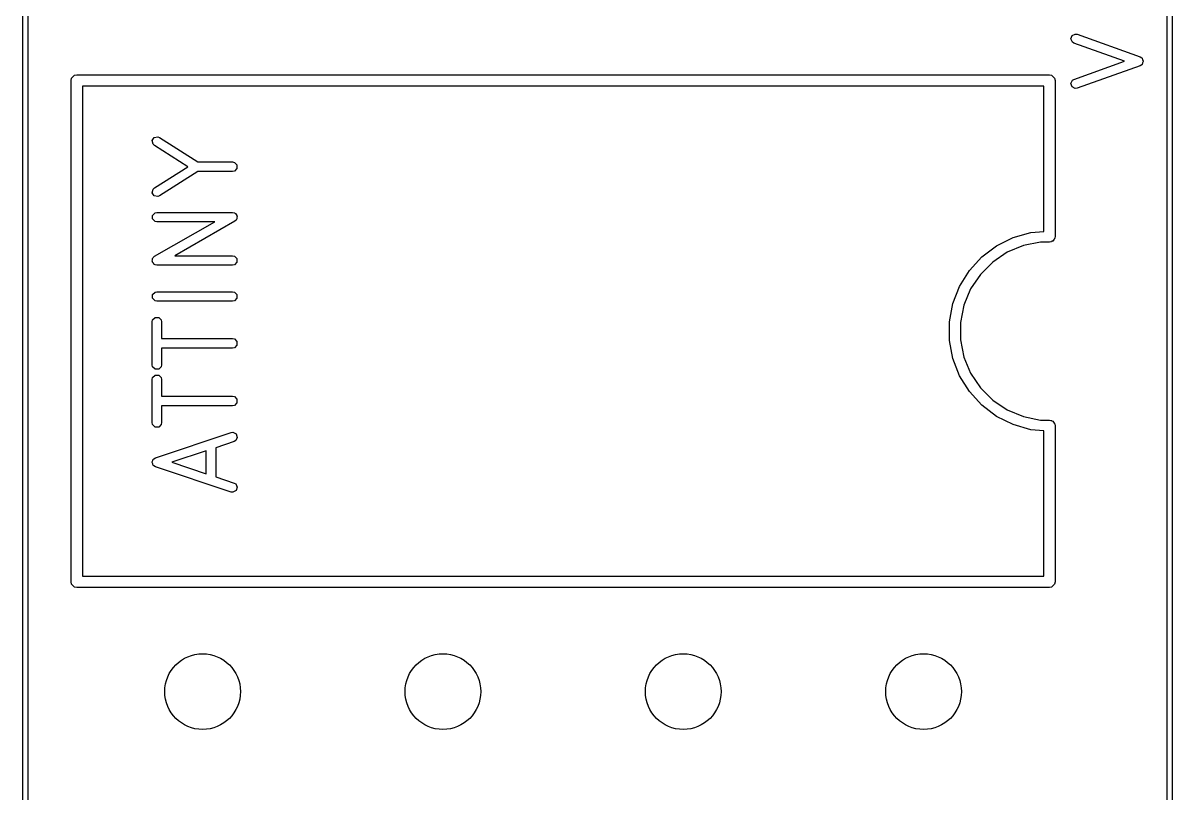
# Model space of a CAD drawing. Extents: x 131.9 to 144, y -91 to -61.8.
# Drawn here: x 131.88 to 144.03, y -82.89 to -74.75 of the extents above; entities that cross this region are included whole.
import ezdxf

# ---------------------------------------------------------------- set-up
doc = ezdxf.new("R2010")
doc.units = 0
doc.layers.add('BLACK', color=7, linetype='CONTINUOUS')

msp = doc.modelspace()

# ---------------------------------------------------------------- linework, layer by layer
at = {"layer": 'BLACK', "linetype": 'CONTINUOUS'}
for p, q in [((131.881736, -91), (131.881736, -61.8)), ((144.025728, -61.8), (144.025728, -91)), ((131.931736, -61.825), (131.931736, -90.975)), ((143.975728, -90.975), (143.975728, -61.825)), ((142.955814, -74.917646), (142.968685, -74.881607)), ((142.972196, -74.95223), (142.955814, -74.917646)), ((142.968685, -74.881607), (143.003269, -74.865225)), ((143.003269, -74.865225), (143.022569, -74.868076)), ((143.022569, -74.868076), (143.689236, -75.106171)), ((142.988935, -74.96225), (142.972196, -74.95223)), ((143.523758, -75.153258), (142.988935, -74.96225)), ((142.988935, -75.344266), (143.523758, -75.153258)), ((143.689236, -75.106171), (143.705975, -75.116191)), ((143.705975, -75.116191), (143.707103, -75.118573)), ((143.707103, -75.118573), (143.709486, -75.119702)), ((143.709486, -75.119702), (143.715148, -75.135557)), ((143.715148, -75.170958), (143.709486, -75.186814)), ((143.715148, -75.135557), (143.722357, -75.150775)), ((143.722357, -75.155741), (143.715148, -75.170958)), ((143.722357, -75.150775), (143.72147, -75.153258)), ((143.72147, -75.153258), (143.722357, -75.155741)), ((143.689236, -75.200345), (143.022569, -75.43844)), ((143.705975, -75.190325), (143.689236, -75.200345)), ((143.707103, -75.187942), (143.705975, -75.190325)), ((143.709486, -75.186814), (143.707103, -75.187942)), ((132.39, -75.355), (132.394567, -75.332039)), ((132.39, -80.655), (132.39, -75.355)), ((132.394567, -75.332039), (132.427039, -75.299567)), ((132.427039, -75.299567), (132.45, -75.295)), ((132.45, -75.295), (142.73, -75.295)), ((142.73, -75.295), (142.752961, -75.299567)), ((142.752961, -75.299567), (142.785433, -75.332039)), ((142.785433, -75.332039), (142.79, -75.355)), ((142.79, -75.355), (142.79, -77.005)), ((142.955814, -75.38887), (142.972196, -75.354286)), ((142.968685, -75.424909), (142.955814, -75.38887)), ((142.972196, -75.354286), (142.988935, -75.344266)), ((132.51, -75.415), (132.51, -80.595)), ((142.67, -75.415), (132.51, -75.415)), ((142.67, -76.950559), (142.67, -75.415)), ((143.003269, -75.441291), (142.968685, -75.424909)), ((143.022569, -75.43844), (143.003269, -75.441291)), ((133.24765, -75.99222), (133.268195, -75.959935)), ((133.255952, -76.029578), (133.24765, -75.99222)), ((133.268195, -75.959935), (133.305553, -75.951633)), ((133.305553, -75.951633), (133.323739, -75.958695)), ((133.323739, -75.958695), (133.730502, -76.217544)), ((133.270051, -76.043061), (133.255952, -76.029578)), ((133.62281, -76.267544), (133.270051, -76.043061)), ((133.730502, -76.217544), (134.096895, -76.217544)), ((134.096895, -76.217544), (134.116029, -76.22135)), ((134.116029, -76.22135), (134.143089, -76.24841)), ((134.143089, -76.24841), (134.143089, -76.286678)), ((133.270051, -76.492028), (133.62281, -76.267544)), ((133.730502, -76.317544), (133.323739, -76.576394)), ((134.096895, -76.317544), (133.730502, -76.317544)), ((134.116029, -76.313738), (134.096895, -76.317544)), ((134.143089, -76.286678), (134.116029, -76.313738)), ((133.24765, -76.542869), (133.255952, -76.505512)), ((133.255952, -76.505512), (133.270051, -76.492028)), ((133.268196, -76.575154), (133.24765, -76.542869)), ((133.305553, -76.583456), (133.268196, -76.575154)), ((133.323739, -76.576394), (133.305553, -76.583456)), ((133.250701, -76.781743), (133.277761, -76.754683)), ((133.250701, -76.820011), (133.250701, -76.781743)), ((133.277761, -76.847071), (133.250701, -76.820011)), ((133.272088, -77.214608), (133.908617, -76.850877)), ((133.277761, -76.754683), (133.296895, -76.750877)), ((133.296895, -76.850877), (133.277761, -76.847071)), ((133.296895, -76.750877), (134.096895, -76.750877)), ((133.908617, -76.850877), (133.296895, -76.850877)), ((134.121702, -76.844289), (133.485173, -77.20802)), ((134.096895, -76.750877), (134.116029, -76.754683)), ((134.116029, -76.754683), (134.120883, -76.759537)), ((134.120883, -76.759537), (134.12751, -76.761345)), ((134.136427, -76.831491), (134.121702, -76.844289)), ((134.12751, -76.761345), (134.133935, -76.772589)), ((134.133935, -76.772589), (134.143089, -76.781743)), ((134.138233, -76.824866), (134.136427, -76.831491)), ((134.143089, -76.820011), (134.138233, -76.824866)), ((134.143089, -76.781743), (134.143089, -76.788608)), ((134.143089, -76.788608), (134.146496, -76.794571)), ((134.146496, -76.794571), (134.143089, -76.807063)), ((134.143089, -76.807063), (134.143089, -76.820011)), ((142.347084, -77.016579), (142.535226, -76.963049)), ((142.535226, -76.963049), (142.67, -76.950559)), ((142.015883, -77.221651), (142.171982, -77.10377)), ((142.171982, -77.10377), (142.347084, -77.016579)), ((142.455812, -77.101124), (142.284743, -77.171983)), ((142.637418, -77.065), (142.455812, -77.101124)), ((142.73, -77.065), (142.637418, -77.065)), ((142.744056, -77.060433), (142.73, -77.065)), ((142.752961, -77.060433), (142.744056, -77.060433)), ((142.757247, -77.056146), (142.752961, -77.060433)), ((142.765267, -77.053541), (142.757247, -77.056146)), ((142.77965, -77.033743), (142.765267, -77.053541)), ((142.785433, -77.027961), (142.77965, -77.033743)), ((142.786029, -77.024964), (142.785433, -77.027961)), ((142.787063, -77.023541), (142.786029, -77.024964)), ((142.79, -77.005), (142.787063, -77.019766)), ((142.787063, -77.019766), (142.787063, -77.023541)), ((133.250701, -77.238886), (133.255556, -77.23403)), ((133.255556, -77.23403), (133.257363, -77.227406)), ((133.257363, -77.227406), (133.272088, -77.214608)), ((133.485173, -77.20802), (134.096895, -77.20802)), ((134.096895, -77.20802), (134.116029, -77.211826)), ((134.116029, -77.211826), (134.143089, -77.238886)), ((141.884102, -77.366207), (142.015883, -77.221651)), ((142.284743, -77.171983), (142.130785, -77.274855)), ((133.247294, -77.264326), (133.250701, -77.251833)), ((133.250701, -77.270288), (133.247294, -77.264326)), ((133.250701, -77.251833), (133.250701, -77.238886)), ((133.250701, -77.277154), (133.250701, -77.270288)), ((133.259856, -77.286309), (133.250701, -77.277154)), ((133.266281, -77.297552), (133.259856, -77.286309)), ((133.272905, -77.299358), (133.266281, -77.297552)), ((133.277761, -77.304214), (133.272905, -77.299358)), ((133.296895, -77.30802), (133.277761, -77.304214)), ((134.096895, -77.30802), (133.296895, -77.30802)), ((134.116029, -77.304214), (134.096895, -77.30802)), ((134.143089, -77.277154), (134.116029, -77.304214)), ((134.143089, -77.238886), (134.143089, -77.277154)), ((142.130785, -77.274855), (141.999855, -77.405785)), ((141.781127, -77.532517), (141.884102, -77.366207)), ((141.999855, -77.405785), (141.896983, -77.559743)), ((133.250701, -77.619838), (133.277761, -77.592778)), ((133.277761, -77.592778), (133.296895, -77.588972)), ((133.296895, -77.588972), (134.096895, -77.588972)), ((134.096895, -77.588972), (134.116029, -77.592778)), ((134.116029, -77.592778), (134.143089, -77.619838)), ((141.710465, -77.714917), (141.781127, -77.532517)), ((141.896983, -77.559743), (141.826124, -77.730812)), ((133.250701, -77.658106), (133.250701, -77.619838)), ((133.277761, -77.685166), (133.250701, -77.658106)), ((133.296895, -77.688972), (133.277761, -77.685166)), ((134.096895, -77.688972), (133.296895, -77.688972)), ((134.116029, -77.685166), (134.096895, -77.688972)), ((134.143089, -77.658106), (134.116029, -77.685166)), ((134.143089, -77.619838), (134.143089, -77.658106)), ((141.674522, -77.907196), (141.710465, -77.714917)), ((141.826124, -77.730812), (141.79, -77.912418)), ((133.246895, -77.905639), (133.250701, -77.886505)), ((133.246895, -78.362782), (133.246895, -77.905639)), ((133.250701, -77.886505), (133.277761, -77.859445)), ((133.277761, -77.859445), (133.316029, -77.859445)), ((133.316029, -77.859445), (133.343089, -77.886505)), ((133.343089, -77.886505), (133.346895, -77.905639)), ((133.346895, -77.905639), (133.346895, -78.084211)), ((141.674522, -78.102804), (141.674522, -77.907196)), ((141.79, -77.912418), (141.79, -78.097582)), ((133.346895, -78.084211), (134.096895, -78.084211)), ((134.096895, -78.084211), (134.116029, -78.088017)), ((134.096895, -78.184211), (133.346895, -78.184211)), ((133.346895, -78.184211), (133.346895, -78.362782)), ((134.116029, -78.180405), (134.096895, -78.184211)), ((134.116029, -78.088017), (134.143089, -78.115077)), ((134.143089, -78.153345), (134.116029, -78.180405)), ((134.143089, -78.115077), (134.143089, -78.153345)), ((141.710465, -78.295083), (141.674522, -78.102804)), ((141.79, -78.097582), (141.826124, -78.279188)), ((141.781127, -78.477483), (141.710465, -78.295083)), ((141.826124, -78.279188), (141.896983, -78.450257)), ((133.250701, -78.381916), (133.246895, -78.362782)), ((133.277761, -78.408976), (133.250701, -78.381916)), ((133.316029, -78.408976), (133.277761, -78.408976)), ((133.343089, -78.381916), (133.316029, -78.408976)), ((133.346895, -78.362782), (133.343089, -78.381916)), ((133.246895, -78.515163), (133.250701, -78.496029)), ((133.246895, -78.972306), (133.246895, -78.515163)), ((133.250701, -78.496029), (133.277761, -78.468969)), ((133.277761, -78.468969), (133.316029, -78.468969)), ((133.316029, -78.468969), (133.343089, -78.496029)), ((133.343089, -78.496029), (133.346895, -78.515163)), ((133.346895, -78.515163), (133.346895, -78.693735)), ((141.884102, -78.643793), (141.781127, -78.477483)), ((141.896983, -78.450257), (141.999855, -78.604215)), ((142.015883, -78.788349), (141.884102, -78.643793)), ((141.999855, -78.604215), (142.130785, -78.735145)), ((133.346895, -78.693735), (134.096895, -78.693735)), ((134.096895, -78.793735), (133.346895, -78.793735)), ((133.346895, -78.793735), (133.346895, -78.972306)), ((134.096895, -78.693735), (134.116029, -78.697541)), ((134.116029, -78.789929), (134.096895, -78.793735)), ((134.116029, -78.697541), (134.143089, -78.724601)), ((134.143089, -78.762869), (134.116029, -78.789929)), ((134.143089, -78.724601), (134.143089, -78.762869)), ((142.171982, -78.90623), (142.015883, -78.788349)), ((142.130785, -78.735145), (142.284743, -78.838017)), ((142.347084, -78.993421), (142.171982, -78.90623)), ((142.284743, -78.838017), (142.455812, -78.908876)), ((142.455812, -78.908876), (142.637418, -78.945)), ((133.250701, -78.99144), (133.246895, -78.972306)), ((133.277761, -79.0185), (133.250701, -78.99144)), ((133.316029, -79.0185), (133.277761, -79.0185)), ((133.343089, -78.99144), (133.316029, -79.0185)), ((133.346895, -78.972306), (133.343089, -78.99144)), ((142.535226, -79.046951), (142.347084, -78.993421)), ((142.67, -79.05944), (142.535226, -79.046951)), ((142.637418, -78.945), (142.73, -78.945)), ((142.73, -78.945), (142.744056, -78.949567)), ((142.744056, -78.949567), (142.752961, -78.949567)), ((142.752961, -78.949567), (142.757247, -78.953853)), ((142.757247, -78.953853), (142.765267, -78.956459)), ((142.765267, -78.956459), (142.77965, -78.976256)), ((142.77965, -78.976256), (142.785433, -78.982039)), ((142.785433, -78.982039), (142.786029, -78.985035)), ((142.786029, -78.985035), (142.787063, -78.986459)), ((142.787063, -78.986459), (142.787063, -78.990233)), ((142.787063, -78.990233), (142.79, -79.005)), ((142.79, -79.005), (142.79, -80.655)), ((133.281084, -79.343919), (134.081084, -79.077253)), ((134.112707, -79.172121), (133.918323, -79.236915)), ((134.081084, -79.077253), (134.100439, -79.074813)), ((134.100439, -79.074813), (134.134668, -79.091927)), ((134.129655, -79.16246), (134.112707, -79.172121)), ((134.146769, -79.128231), (134.129655, -79.16246)), ((134.134668, -79.091927), (134.146769, -79.128231)), ((142.67, -80.595), (142.67, -79.05944)), ((133.818323, -79.270248), (133.455008, -79.391353)), ((133.818323, -79.512458), (133.818323, -79.270248)), ((133.918323, -79.236915), (133.918323, -79.545791)), ((133.247021, -79.387809), (133.254108, -79.373632)), ((133.248202, -79.391353), (133.247021, -79.387809)), ((133.247021, -79.394897), (133.248202, -79.391353)), ((133.254108, -79.409073), (133.247021, -79.394897)), ((133.254108, -79.373632), (133.259122, -79.358593)), ((133.259122, -79.424113), (133.254108, -79.409073)), ((133.259122, -79.358593), (133.262464, -79.356922)), ((133.262464, -79.356922), (133.264135, -79.35358)), ((133.264135, -79.35358), (133.281084, -79.343919)), ((133.455008, -79.391353), (133.818323, -79.512458)), ((133.262464, -79.425783), (133.259122, -79.424113)), ((133.264135, -79.429126), (133.262464, -79.425783)), ((133.281084, -79.438787), (133.264135, -79.429126)), ((134.081083, -79.705454), (133.281084, -79.438787)), ((133.918323, -79.545791), (134.112706, -79.610586)), ((134.112706, -79.610586), (134.129655, -79.620247)), ((134.129655, -79.620247), (134.146769, -79.654476)), ((134.146769, -79.654476), (134.134668, -79.69078)), ((134.100439, -79.707894), (134.081083, -79.705454)), ((134.134668, -79.69078), (134.100439, -79.707894)), ((132.51, -80.595), (142.67, -80.595)), ((132.394567, -80.677961), (132.39, -80.655)), ((132.427039, -80.710433), (132.394567, -80.677961)), ((132.45, -80.715), (132.427039, -80.710433)), ((142.73, -80.715), (132.45, -80.715)), ((142.752961, -80.710433), (142.73, -80.715)), ((142.785433, -80.677961), (142.752961, -80.710433)), ((142.79, -80.655), (142.785433, -80.677961))]:
    msp.add_line(p, q, dxfattribs=at)
at = {"layer": 'BLACK'}
for centre in [(133.78, -81.815), (133.78, -81.815), (136.32, -81.815), (136.32, -81.815), (138.86, -81.815), (138.86, -81.815), (141.4, -81.815), (141.4, -81.815)]:
    msp.add_circle(centre, 0.4, dxfattribs=at)
at = {"layer": 'WHITE'}
for centre in [(133.78, -81.815), (136.32, -81.815), (138.86, -81.815), (141.4, -81.815)]:
    msp.add_circle(centre, 0.4, dxfattribs=at)

doc.saveas('drawing.dxf')
